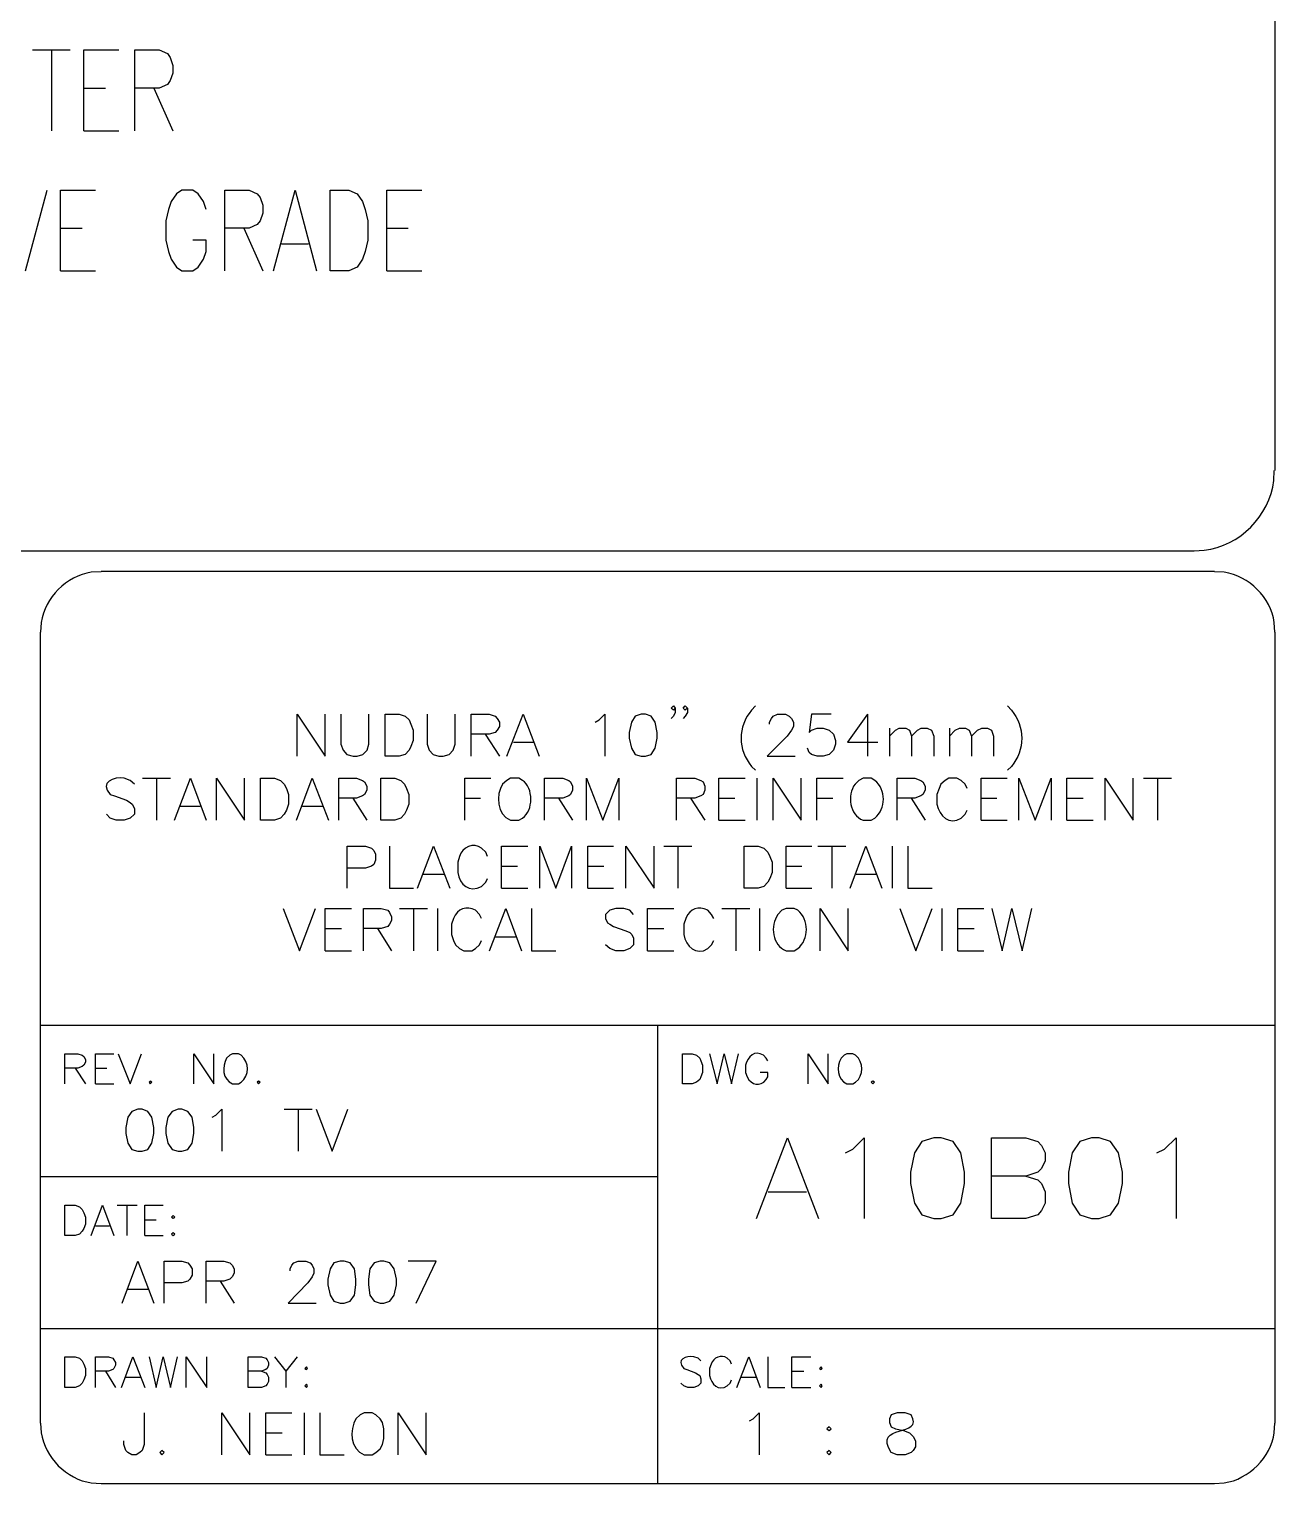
# Model space of a CAD drawing. Header units: millimetres. Extents: x 14 to 201, y 16 to 268.
# Drawn here: x 152.4 to 201.3, y 15.6 to 72.7 of the extents above; entities that cross this region are included whole.
import ezdxf

# ---------------------------------------------------------------- set-up
doc = ezdxf.new("R2010")
doc.units = ezdxf.units.MM
doc.layers.get('0').update_dxf_attribs({"linetype": 'CONTINUOUS'})

msp = doc.modelspace()

# ---------------------------------------------------------------- linework, layer by layer
at = {"color": 0}
for p, q in [((201.296, 264.541), (201.296, 55.4136)), ((152.506, 71.924), (153.988, 71.924)), ((153.246, 71.924), (153.246, 68.749)), ((154.517, 68.749), (154.517, 71.924)), ((154.517, 71.924), (155.892, 71.924)), ((156.527, 68.749), (156.527, 71.924)), ((156.527, 71.924), (157.479, 71.924)), ((157.479, 71.924), (157.798, 71.7765)), ((157.798, 71.7765), (157.904, 71.6276)), ((157.904, 71.6276), (158.008, 71.3109)), ((158.008, 71.0145), (157.904, 70.7182)), ((158.008, 71.3109), (158.008, 71.0145)), ((154.517, 70.4219), (155.363, 70.4219)), ((157.479, 70.4219), (156.527, 70.4219)), ((157.269, 70.4219), (158.008, 68.749)), ((157.798, 70.5693), (157.479, 70.4219)), ((157.904, 70.7182), (157.798, 70.5693)), ((154.517, 68.749), (155.892, 68.749)), ((152.231, 63.2464), (153.078, 66.4214)), ((153.607, 63.2464), (153.607, 66.4214)), ((153.607, 66.4214), (154.982, 66.4214)), ((158.157, 66.2725), (157.945, 65.9765)), ((158.37, 66.4214), (158.157, 66.2725)), ((158.793, 66.4214), (158.37, 66.4214)), ((159.004, 66.2725), (158.793, 66.4214)), ((159.216, 65.9765), (159.004, 66.2725)), ((160.062, 63.2464), (160.062, 66.4214)), ((160.062, 66.4214), (161.016, 66.4214)), ((161.016, 66.4214), (161.332, 66.2725)), ((161.332, 66.2725), (161.439, 66.125)), ((161.968, 63.2464), (162.814, 66.4214)), ((162.814, 66.4214), (163.661, 63.2464)), ((164.191, 63.2464), (164.191, 66.4214)), ((164.191, 66.4214), (164.931, 66.4214)), ((164.931, 66.4214), (165.249, 66.2725)), ((165.249, 66.2725), (165.46, 65.9765)), ((166.412, 63.2464), (166.412, 66.4214)), ((166.412, 66.4214), (167.789, 66.4214)), ((157.945, 65.9765), (157.841, 65.6594)), ((159.322, 65.6594), (159.216, 65.9765)), ((161.439, 66.125), (161.545, 65.829)), ((161.545, 65.829), (161.545, 65.5105)), ((165.46, 65.9765), (165.566, 65.6594)), ((157.841, 65.6594), (157.734, 65.2141)), ((157.734, 65.2141), (157.734, 64.4521)), ((161.439, 65.2141), (161.332, 65.0667)), ((161.545, 65.5105), (161.439, 65.2141)), ((165.566, 65.6594), (165.672, 65.2141)), ((165.672, 65.2141), (165.672, 64.4521)), ((153.607, 64.9182), (154.453, 64.9182)), ((161.016, 64.9182), (160.062, 64.9182)), ((160.803, 64.9182), (161.545, 63.2464)), ((161.332, 65.0667), (161.016, 64.9182)), ((166.412, 64.9182), (167.259, 64.9182)), ((157.734, 64.4521), (157.841, 64.0084)), ((157.841, 64.0084), (157.945, 63.7124)), ((159.322, 64.4521), (158.793, 64.4521)), ((159.216, 63.7124), (159.322, 64.0084)), ((159.322, 64.0084), (159.322, 64.4521)), ((162.285, 64.3047), (163.343, 64.3047)), ((165.566, 64.0084), (165.46, 63.7124)), ((165.672, 64.4521), (165.566, 64.0084)), ((157.945, 63.7124), (158.157, 63.3938)), ((159.004, 63.3938), (159.216, 63.7124)), ((165.46, 63.7124), (165.249, 63.3938)), ((153.607, 63.2464), (154.982, 63.2464)), ((158.157, 63.3938), (158.37, 63.2464)), ((158.37, 63.2464), (158.793, 63.2464)), ((158.793, 63.2464), (159.004, 63.3938)), ((164.931, 63.2464), (164.191, 63.2464)), ((165.249, 63.3938), (164.931, 63.2464)), ((166.412, 63.2464), (167.789, 63.2464)), ((201.253, 55.0125), (201.273, 55.4136)), ((198.121, 52.2386), (17.0174, 52.2386)), ((198.121, 52.2609), (198.521, 52.2813)), ((155.195, 51.4354), (154.813, 51.4131)), ((155.195, 51.4558), (198.924, 51.4558)), ((199.306, 51.4131), (198.924, 51.4354)), ((152.845, 49.4453), (152.823, 49.0636)), ((201.296, 49.0636), (201.273, 49.4453)), ((152.823, 18.0123), (152.823, 49.0636)), ((201.296, 49.0636), (201.296, 18.0123)), ((162.899, 44.1964), (162.899, 45.8474)), ((162.899, 45.8474), (163.999, 44.1964)), ((163.999, 44.1964), (163.999, 45.8474)), ((164.614, 45.8474), (164.614, 44.6624)), ((165.713, 44.6624), (165.713, 45.8474)), ((166.348, 44.1964), (166.348, 45.8474)), ((166.348, 45.8474), (166.9, 45.8474)), ((166.9, 45.8474), (167.133, 45.762)), ((167.133, 45.762), (167.301, 45.6145)), ((167.999, 45.8474), (167.999, 44.6624)), ((169.1, 44.6624), (169.1, 45.8474)), ((169.736, 44.1964), (169.736, 45.8474)), ((169.736, 45.8474), (170.434, 45.8474)), ((170.434, 45.8474), (170.667, 45.762)), ((170.667, 45.762), (170.751, 45.6777)), ((171.133, 44.1964), (171.767, 45.8474)), ((171.767, 45.8474), (172.402, 44.1964)), ((174.752, 45.6145), (174.985, 45.8474)), ((174.985, 45.8474), (174.985, 44.1964)), ((176.17, 45.762), (176.022, 45.5291)), ((176.403, 45.8474), (176.17, 45.762)), ((176.572, 45.8474), (176.403, 45.8474)), ((176.805, 45.762), (176.572, 45.8474)), ((176.954, 45.5291), (176.805, 45.762)), ((177.588, 46.0802), (177.673, 46.1641)), ((177.673, 45.9948), (177.588, 46.0802)), ((177.673, 45.762), (177.588, 45.6777)), ((177.673, 46.1641), (177.737, 46.0802)), ((177.737, 46.0802), (177.673, 45.9948)), ((177.737, 45.9109), (177.673, 45.762)), ((177.737, 46.0802), (177.737, 45.9109)), ((178.054, 46.0802), (178.139, 46.1641)), ((178.139, 45.9948), (178.054, 46.0802)), ((178.139, 45.762), (178.054, 45.6777)), ((178.139, 46.1641), (178.223, 46.0802)), ((178.223, 46.0802), (178.139, 45.9948)), ((178.223, 45.9109), (178.139, 45.762)), ((178.223, 46.0802), (178.223, 45.9109)), ((180.891, 46.1641), (180.742, 45.9948)), ((181.525, 45.6777), (181.588, 45.762)), ((181.588, 45.762), (181.758, 45.8474)), ((181.758, 45.8474), (182.076, 45.8474)), ((182.076, 45.8474), (182.223, 45.762)), ((182.223, 45.762), (182.309, 45.6777)), ((183.092, 45.8474), (183.008, 45.128)), ((183.874, 45.8474), (183.092, 45.8474)), ((185.292, 45.8474), (184.51, 44.7463)), ((185.292, 45.8474), (185.292, 44.1964)), ((190.796, 46.1641), (190.945, 45.9948)), ((167.301, 45.6145), (167.366, 45.4448)), ((167.366, 45.4448), (167.45, 45.212)), ((167.45, 45.212), (167.45, 44.8098)), ((170.667, 45.128), (170.434, 45.0631)), ((170.751, 45.212), (170.667, 45.128)), ((170.751, 45.6777), (170.837, 45.5291)), ((170.837, 45.3595), (170.751, 45.212)), ((170.837, 45.5291), (170.837, 45.3595)), ((174.604, 45.5291), (174.752, 45.6145)), ((176.022, 45.5291), (175.937, 45.128)), ((175.937, 45.128), (175.937, 44.8952)), ((177.038, 45.128), (176.954, 45.5291)), ((177.038, 44.8952), (177.038, 45.128)), ((181.441, 45.5291), (181.525, 45.6777)), ((181.441, 45.4448), (181.441, 45.5291)), ((182.309, 45.212), (182.14, 44.9792)), ((182.309, 45.6777), (182.393, 45.5291)), ((182.393, 45.3595), (182.309, 45.212)), ((182.393, 45.5291), (182.393, 45.3595)), ((183.008, 45.128), (183.092, 45.212)), ((183.092, 45.212), (183.324, 45.296)), ((183.324, 45.296), (183.557, 45.296)), ((183.557, 45.296), (183.79, 45.212)), ((183.79, 45.212), (183.96, 45.0631)), ((186.16, 45.296), (186.16, 44.1964)), ((186.16, 44.9792), (186.393, 45.212)), ((186.393, 45.212), (186.542, 45.296)), ((186.542, 45.296), (186.796, 45.296)), ((186.796, 45.296), (186.945, 45.212)), ((186.945, 45.212), (187.029, 44.9792)), ((187.029, 44.9792), (187.262, 45.212)), ((187.262, 45.212), (187.409, 45.296)), ((187.409, 45.296), (187.642, 45.296)), ((187.642, 45.296), (187.811, 45.212)), ((187.811, 45.212), (187.897, 44.9792)), ((188.51, 45.296), (188.51, 44.1964)), ((188.51, 44.9792), (188.743, 45.212)), ((188.743, 45.212), (188.913, 45.296)), ((188.913, 45.296), (189.145, 45.296)), ((189.145, 45.296), (189.294, 45.212)), ((189.294, 45.212), (189.378, 44.9792)), ((189.378, 44.9792), (189.611, 45.212)), ((189.611, 45.212), (189.781, 45.296)), ((189.781, 45.296), (190.014, 45.296)), ((190.014, 45.296), (190.161, 45.212)), ((190.161, 45.212), (190.246, 44.9792)), ((164.614, 44.6624), (164.697, 44.4292)), ((165.65, 44.4292), (165.713, 44.6624)), ((167.366, 44.5766), (167.301, 44.4292)), ((167.45, 44.8098), (167.366, 44.5766)), ((167.999, 44.6624), (168.085, 44.4292)), ((169.017, 44.4292), (169.1, 44.6624)), ((170.434, 45.0631), (169.736, 45.0631)), ((170.285, 45.0631), (170.837, 44.1964)), ((171.387, 44.7463), (172.169, 44.7463)), ((175.937, 44.8952), (176.022, 44.5135)), ((176.954, 44.5135), (177.038, 44.8952)), ((182.14, 44.9792), (181.355, 44.1964)), ((183.96, 45.0631), (184.044, 44.8098)), ((184.044, 44.6624), (183.96, 44.4292)), ((184.044, 44.8098), (184.044, 44.6624)), ((184.51, 44.7463), (185.695, 44.7463)), ((187.029, 44.9792), (187.029, 44.1964)), ((187.897, 44.9792), (187.897, 44.1964)), ((189.378, 44.9792), (189.378, 44.1964)), ((190.246, 44.9792), (190.246, 44.1964)), ((164.697, 44.4292), (164.846, 44.2599)), ((164.846, 44.2599), (165.1, 44.1964)), ((165.1, 44.1964), (165.249, 44.1964)), ((165.249, 44.1964), (165.48, 44.2599)), ((165.48, 44.2599), (165.65, 44.4292)), ((166.9, 44.1964), (166.348, 44.1964)), ((167.133, 44.2599), (166.9, 44.1964)), ((167.301, 44.4292), (167.133, 44.2599)), ((168.085, 44.4292), (168.232, 44.2599)), ((168.232, 44.2599), (168.465, 44.1964)), ((168.465, 44.1964), (168.635, 44.1964)), ((168.635, 44.1964), (168.868, 44.2599)), ((168.868, 44.2599), (169.017, 44.4292)), ((176.022, 44.5135), (176.17, 44.2599)), ((176.17, 44.2599), (176.403, 44.1964)), ((176.403, 44.1964), (176.572, 44.1964)), ((176.572, 44.1964), (176.805, 44.2599)), ((176.805, 44.2599), (176.954, 44.5135)), ((181.355, 44.1964), (182.456, 44.1964)), ((183.008, 44.3438), (182.943, 44.5135)), ((183.092, 44.2599), (183.008, 44.3438)), ((183.324, 44.1964), (183.092, 44.2599)), ((183.557, 44.1964), (183.324, 44.1964)), ((183.79, 44.2599), (183.557, 44.1964)), ((183.96, 44.4292), (183.79, 44.2599)), ((180.742, 43.7942), (180.891, 43.6453)), ((190.945, 43.7942), (190.796, 43.6453)), ((156.337, 43.2428), (156.104, 43.3282)), ((156.507, 43.0953), (156.337, 43.2428)), ((156.823, 43.3282), (157.925, 43.3282)), ((157.375, 43.3282), (157.375, 41.6775)), ((158.073, 41.6775), (158.707, 43.3282)), ((158.707, 43.3282), (159.322, 41.6775)), ((159.724, 41.6775), (159.724, 43.3282)), ((159.724, 43.3282), (160.824, 41.6775)), ((160.824, 41.6775), (160.824, 43.3282)), ((161.459, 41.6775), (161.459, 43.3282)), ((161.459, 43.3282), (162.009, 43.3282)), ((162.009, 43.3282), (162.242, 43.2428)), ((162.242, 43.2428), (162.391, 43.0953)), ((162.391, 43.0953), (162.475, 42.926)), ((162.475, 42.926), (162.56, 42.6932)), ((162.877, 41.6775), (163.492, 43.3282)), ((163.492, 43.3282), (164.126, 41.6775)), ((164.528, 41.6775), (164.528, 43.3282)), ((164.528, 43.3282), (165.227, 43.3282)), ((165.227, 43.3282), (165.46, 43.2428)), ((165.46, 43.2428), (165.545, 43.1793)), ((165.545, 43.1793), (165.629, 43.0114)), ((165.629, 42.8625), (165.545, 42.6932)), ((165.629, 43.0114), (165.629, 42.8625)), ((166.179, 41.6775), (166.179, 43.3282)), ((166.179, 43.3282), (166.73, 43.3282)), ((166.73, 43.3282), (166.963, 43.2428)), ((166.963, 43.2428), (167.11, 43.0953)), ((167.11, 43.0953), (167.196, 42.926)), ((167.196, 42.926), (167.28, 42.6932)), ((169.482, 41.6775), (169.482, 43.3282)), ((169.482, 43.3282), (170.498, 43.3282)), ((171.133, 43.2428), (170.964, 43.0953)), ((171.281, 43.3282), (171.133, 43.2428)), ((171.599, 43.3282), (171.281, 43.3282)), ((171.746, 43.2428), (171.599, 43.3282)), ((172.615, 41.6775), (172.615, 43.3282)), ((172.615, 43.3282), (173.334, 43.3282)), ((173.334, 43.3282), (173.567, 43.2428)), ((173.567, 43.2428), (173.63, 43.1793)), ((173.63, 43.1793), (173.716, 43.0114)), ((173.716, 42.8625), (173.63, 42.6932)), ((173.716, 43.0114), (173.716, 42.8625)), ((174.265, 41.6775), (174.265, 43.3282)), ((174.265, 43.3282), (174.901, 41.6775)), ((174.901, 41.6775), (175.536, 43.3282)), ((175.536, 43.3282), (175.536, 41.6775)), ((177.8, 41.6775), (177.8, 43.3282)), ((177.8, 43.3282), (178.519, 43.3282)), ((178.519, 43.3282), (178.752, 43.2428)), ((178.752, 43.2428), (178.838, 43.1793)), ((178.838, 43.1793), (178.901, 43.0114)), ((178.901, 42.8625), (178.838, 42.6932)), ((178.901, 43.0114), (178.901, 42.8625)), ((179.451, 41.6775), (179.451, 43.3282)), ((179.451, 43.3282), (180.489, 43.3282)), ((180.954, 43.3282), (180.954, 41.6775)), ((181.588, 41.6775), (181.588, 43.3282)), ((181.588, 43.3282), (182.689, 41.6775)), ((182.689, 41.6775), (182.689, 43.3282)), ((183.304, 41.6775), (183.304, 43.3282)), ((183.304, 43.3282), (184.34, 43.3282)), ((184.955, 43.2428), (184.806, 43.0953)), ((185.124, 43.3282), (184.955, 43.2428)), ((185.441, 43.3282), (185.124, 43.3282)), ((185.589, 43.2428), (185.441, 43.3282)), ((186.457, 41.6775), (186.457, 43.3282)), ((186.457, 43.3282), (187.156, 43.3282)), ((187.156, 43.3282), (187.388, 43.2428)), ((187.388, 43.2428), (187.474, 43.1793)), ((187.474, 43.1793), (187.558, 43.0114)), ((187.558, 42.8625), (187.474, 42.6932)), ((187.558, 43.0114), (187.558, 42.8625)), ((188.108, 42.926), (188.023, 42.6932)), ((188.171, 43.0953), (188.108, 42.926)), ((188.341, 43.2428), (188.171, 43.0953)), ((188.49, 43.3282), (188.341, 43.2428)), ((188.806, 43.3282), (188.49, 43.3282)), ((188.976, 43.2428), (188.806, 43.3282)), ((189.125, 43.0953), (188.976, 43.2428)), ((189.209, 42.926), (189.125, 43.0953)), ((189.758, 41.6775), (189.758, 43.3282)), ((189.758, 43.3282), (190.776, 43.3282)), ((191.242, 41.6775), (191.242, 43.3282)), ((191.242, 43.3282), (191.875, 41.6775)), ((191.875, 41.6775), (192.51, 43.3282)), ((192.51, 43.3282), (192.51, 41.6775)), ((193.125, 41.6775), (193.125, 43.3282)), ((193.125, 43.3282), (194.161, 43.3282)), ((194.627, 41.6775), (194.627, 43.3282)), ((194.627, 43.3282), (195.728, 41.6775)), ((195.728, 41.6775), (195.728, 43.3282)), ((196.131, 43.3282), (197.232, 43.3282)), ((196.681, 43.3282), (196.681, 41.6775)), ((155.554, 42.6932), (155.724, 42.6297)), ((155.724, 42.6297), (156.188, 42.46)), ((156.188, 42.46), (156.337, 42.376)), ((156.337, 42.376), (156.421, 42.3125)), ((156.421, 42.3125), (156.507, 42.1432)), ((162.56, 42.3125), (162.475, 42.0797)), ((162.56, 42.6932), (162.56, 42.3125)), ((165.227, 42.5457), (164.528, 42.5457)), ((165.079, 42.5457), (165.629, 41.6775)), ((165.46, 42.6297), (165.227, 42.5457)), ((165.545, 42.6932), (165.46, 42.6297)), ((167.28, 42.3125), (167.196, 42.0797)), ((167.28, 42.6932), (167.28, 42.3125)), ((169.482, 42.5457), (170.095, 42.5457)), ((173.334, 42.5457), (172.615, 42.5457)), ((173.164, 42.5457), (173.716, 41.6775)), ((173.567, 42.6297), (173.334, 42.5457)), ((173.63, 42.6932), (173.567, 42.6297)), ((178.519, 42.5457), (177.8, 42.5457)), ((178.35, 42.5457), (178.901, 41.6775)), ((178.752, 42.6297), (178.519, 42.5457)), ((178.838, 42.6932), (178.752, 42.6297)), ((179.451, 42.5457), (180.086, 42.5457)), ((183.304, 42.5457), (183.938, 42.5457)), ((187.156, 42.5457), (186.457, 42.5457)), ((187.008, 42.5457), (187.558, 41.6775)), ((187.388, 42.6297), (187.156, 42.5457)), ((187.474, 42.6932), (187.388, 42.6297)), ((188.023, 42.6932), (188.023, 42.3125)), ((189.758, 42.5457), (190.373, 42.5457)), ((193.125, 42.5457), (193.759, 42.5457)), ((155.554, 41.7615), (155.406, 41.9104)), ((155.787, 41.6775), (155.554, 41.7615)), ((156.337, 41.7615), (156.104, 41.6775)), ((156.507, 41.9104), (156.337, 41.7615)), ((156.507, 42.1432), (156.507, 41.9104)), ((158.305, 42.2271), (159.089, 42.2271)), ((162.242, 41.7615), (162.009, 41.6775)), ((162.391, 41.9104), (162.242, 41.7615)), ((162.475, 42.0797), (162.391, 41.9104)), ((163.11, 42.2271), (163.894, 42.2271)), ((166.963, 41.7615), (166.73, 41.6775)), ((167.11, 41.9104), (166.963, 41.7615)), ((167.196, 42.0797), (167.11, 41.9104)), ((171.599, 41.6775), (171.746, 41.7615)), ((185.441, 41.6775), (185.589, 41.7615)), ((188.976, 41.7615), (189.125, 41.9104)), ((189.125, 41.9104), (189.209, 42.0797)), ((156.104, 41.6775), (155.787, 41.6775)), ((162.009, 41.6775), (161.459, 41.6775)), ((166.73, 41.6775), (166.179, 41.6775)), ((171.281, 41.6775), (171.599, 41.6775)), ((179.451, 41.6775), (180.489, 41.6775)), ((185.124, 41.6775), (185.441, 41.6775)), ((189.758, 41.6775), (190.776, 41.6775)), ((193.125, 41.6775), (194.161, 41.6775)), ((164.867, 39.0095), (164.867, 40.6619)), ((164.867, 40.6619), (165.586, 40.6619)), ((165.586, 40.6619), (165.819, 40.5765)), ((165.819, 40.5765), (165.905, 40.4922)), ((166.518, 40.6619), (166.518, 39.0095)), ((167.619, 39.0095), (168.254, 40.6619)), ((168.254, 40.6619), (168.888, 39.0095)), ((170.308, 40.429), (170.138, 40.5765)), ((170.921, 39.0095), (170.921, 40.6619)), ((170.921, 40.6619), (171.958, 40.6619)), ((172.424, 39.0095), (172.424, 40.6619)), ((172.424, 40.6619), (173.058, 39.0095)), ((173.058, 39.0095), (173.673, 40.6619)), ((173.673, 40.6619), (173.673, 39.0095)), ((174.308, 39.0095), (174.308, 40.6619)), ((174.308, 40.6619), (175.324, 40.6619)), ((175.81, 39.0095), (175.81, 40.6619)), ((175.81, 40.6619), (176.911, 39.0095)), ((176.911, 39.0095), (176.911, 40.6619)), ((177.292, 40.6619), (178.393, 40.6619)), ((177.843, 40.6619), (177.843, 39.0095)), ((180.446, 39.0095), (180.446, 40.6619)), ((180.446, 40.6619), (180.996, 40.6619)), ((180.996, 40.6619), (181.229, 40.5765)), ((181.229, 40.5765), (181.378, 40.429)), ((182.097, 39.0095), (182.097, 40.6619)), ((182.097, 40.6619), (183.112, 40.6619)), ((183.345, 40.6619), (184.446, 40.6619)), ((183.896, 40.6619), (183.896, 39.0095)), ((184.616, 39.0095), (185.229, 40.6619)), ((185.229, 40.6619), (185.864, 39.0095)), ((186.267, 40.6619), (186.267, 39.0095)), ((186.88, 40.6619), (186.88, 39.0095)), ((165.905, 40.4922), (165.968, 40.3433)), ((165.968, 40.1105), (165.905, 39.9411)), ((165.968, 40.3433), (165.968, 40.1105)), ((169.27, 40.2594), (169.207, 40.0265)), ((169.207, 40.0265), (169.207, 39.624)), ((170.371, 40.2594), (170.308, 40.429)), ((181.378, 40.429), (181.461, 40.2594)), ((181.461, 40.2594), (181.547, 40.0265)), ((181.547, 40.0265), (181.547, 39.624)), ((165.586, 39.7937), (164.867, 39.7937)), ((165.819, 39.8776), (165.586, 39.7937)), ((165.905, 39.9411), (165.819, 39.8776)), ((167.852, 39.5609), (168.657, 39.5609)), ((170.921, 39.8776), (171.556, 39.8776)), ((174.308, 39.8776), (174.942, 39.8776)), ((181.547, 39.624), (181.461, 39.3912)), ((182.097, 39.8776), (182.711, 39.8776)), ((184.848, 39.5609), (185.631, 39.5609)), ((166.518, 39.0095), (167.47, 39.0095)), ((170.138, 39.0744), (170.308, 39.2423)), ((170.308, 39.2423), (170.371, 39.3912)), ((170.921, 39.0095), (171.958, 39.0095)), ((174.308, 39.0095), (175.324, 39.0095)), ((180.996, 39.0095), (180.446, 39.0095)), ((181.229, 39.0744), (180.996, 39.0095)), ((181.378, 39.2423), (181.229, 39.0744)), ((181.461, 39.3912), (181.378, 39.2423)), ((182.097, 39.0095), (183.112, 39.0095)), ((186.88, 39.0095), (187.833, 39.0095)), ((162.348, 38.2062), (162.983, 36.5552)), ((162.983, 36.5552), (163.619, 38.2062)), ((163.999, 36.5552), (163.999, 38.2062)), ((163.999, 38.2062), (165.037, 38.2062)), ((165.503, 36.5552), (165.503, 38.2062)), ((165.503, 38.2062), (166.201, 38.2062)), ((166.201, 38.2062), (166.455, 38.1427)), ((166.455, 38.1427), (166.518, 38.0573)), ((166.518, 38.0573), (166.604, 37.8876)), ((166.604, 37.7402), (166.518, 37.5916)), ((166.604, 37.8876), (166.604, 37.7402)), ((166.92, 38.2062), (168.021, 38.2062)), ((167.47, 38.2062), (167.47, 36.5552)), ((168.402, 38.2062), (168.402, 36.5552)), ((169.037, 37.8245), (168.953, 37.5916)), ((170.053, 37.9734), (169.905, 38.1427)), ((170.138, 37.8245), (170.053, 37.9734)), ((170.455, 36.5552), (171.09, 38.2062)), ((171.09, 38.2062), (171.704, 36.5552)), ((172.106, 38.2062), (172.106, 36.5552)), ((175.175, 38.1427), (175.005, 37.9734)), ((175.005, 37.9734), (175.005, 37.8245)), ((175.005, 37.8245), (175.091, 37.6548)), ((175.408, 38.2062), (175.175, 38.1427)), ((175.726, 38.2062), (175.408, 38.2062)), ((175.959, 38.1427), (175.726, 38.2062)), ((176.106, 37.9734), (175.959, 38.1427)), ((176.658, 36.5552), (176.658, 38.2062)), ((176.658, 38.2062), (177.694, 38.2062)), ((178.16, 37.8245), (178.076, 37.5916)), ((179.175, 37.9734), (179.028, 38.1427)), ((179.261, 37.8245), (179.175, 37.9734)), ((179.578, 38.2062), (180.679, 38.2062)), ((180.129, 38.2062), (180.129, 36.5552)), ((181.059, 38.2062), (181.059, 36.5552)), ((181.927, 38.1427), (181.78, 37.9734)), ((182.097, 38.2062), (181.927, 38.1427)), ((182.414, 38.2062), (182.097, 38.2062)), ((182.563, 38.1427), (182.414, 38.2062)), ((183.431, 36.5552), (183.431, 38.2062)), ((183.431, 38.2062), (184.532, 36.5552)), ((184.532, 36.5552), (184.532, 38.2062)), ((186.563, 38.2062), (187.198, 36.5552)), ((187.198, 36.5552), (187.833, 38.2062)), ((188.214, 38.2062), (188.214, 36.5552)), ((188.849, 36.5552), (188.849, 38.2062)), ((188.849, 38.2062), (189.865, 38.2062)), ((190.183, 38.2062), (190.584, 36.5552)), ((190.584, 36.5552), (190.966, 38.2062)), ((190.966, 38.2062), (191.368, 36.5552)), ((191.368, 36.5552), (191.748, 38.2062)), ((163.999, 37.422), (164.634, 37.422)), ((166.201, 37.422), (165.503, 37.422)), ((166.052, 37.422), (166.604, 36.5552)), ((166.455, 37.5073), (166.201, 37.422)), ((166.518, 37.5916), (166.455, 37.5073)), ((168.953, 37.5916), (168.953, 37.1905)), ((168.953, 37.1905), (169.037, 36.9577)), ((175.091, 37.6548), (175.175, 37.5916)), ((175.175, 37.5916), (175.324, 37.5073)), ((175.324, 37.5073), (175.81, 37.338)), ((175.81, 37.338), (175.959, 37.2745)), ((175.959, 37.2745), (176.043, 37.1905)), ((176.043, 37.1905), (176.106, 37.0417)), ((176.658, 37.422), (177.292, 37.422)), ((178.076, 37.5916), (178.076, 37.1905)), ((188.849, 37.422), (189.484, 37.422)), ((169.037, 36.9577), (169.121, 36.788)), ((169.121, 36.788), (169.27, 36.6391)), ((169.27, 36.6391), (169.44, 36.5552)), ((169.756, 36.5552), (169.905, 36.6391)), ((169.905, 36.6391), (170.053, 36.788)), ((170.053, 36.788), (170.138, 36.9577)), ((170.688, 37.1052), (171.471, 37.1052)), ((175.175, 36.6391), (175.005, 36.788)), ((175.408, 36.5552), (175.175, 36.6391)), ((175.959, 36.6391), (175.726, 36.5552)), ((176.106, 36.788), (175.959, 36.6391)), ((176.106, 37.0417), (176.106, 36.788)), ((179.028, 36.6391), (179.175, 36.788)), ((179.175, 36.788), (179.261, 36.9577)), ((182.414, 36.5552), (182.563, 36.6391)), ((163.999, 36.5552), (165.037, 36.5552)), ((169.44, 36.5552), (169.756, 36.5552)), ((172.106, 36.5552), (173.058, 36.5552)), ((175.726, 36.5552), (175.408, 36.5552)), ((176.658, 36.5552), (177.694, 36.5552)), ((182.097, 36.5552), (182.414, 36.5552)), ((188.849, 36.5552), (189.865, 36.5552)), ((152.823, 33.6338), (201.296, 33.6338)), ((177.058, 21.7165), (177.058, 33.6338)), ((153.775, 31.3269), (153.775, 32.5121)), ((153.775, 32.5121), (154.284, 32.5121)), ((154.284, 32.5121), (154.453, 32.4487)), ((154.453, 32.0036), (154.284, 31.9402)), ((154.453, 32.4487), (154.517, 32.406)), ((154.517, 32.0669), (154.453, 32.0036)), ((154.517, 32.406), (154.58, 32.2792)), ((154.58, 32.1731), (154.517, 32.0669)), ((154.58, 32.2792), (154.58, 32.1731)), ((154.982, 31.3269), (154.982, 32.5121)), ((154.982, 32.5121), (155.702, 32.5121)), ((155.871, 32.5121), (156.337, 31.3269)), ((156.337, 31.3269), (156.782, 32.5121)), ((158.834, 31.3269), (158.834, 32.5121)), ((158.834, 32.5121), (159.618, 31.3269)), ((159.618, 31.3269), (159.618, 32.5121)), ((160.254, 32.4487), (160.125, 32.3426)), ((160.358, 32.5121), (160.254, 32.4487)), ((160.591, 32.5121), (160.358, 32.5121)), ((160.697, 32.4487), (160.591, 32.5121)), ((178.033, 31.3269), (178.033, 32.5121)), ((178.033, 32.5121), (178.413, 32.5121)), ((178.413, 32.5121), (178.583, 32.4487)), ((178.583, 32.4487), (178.709, 32.3426)), ((178.709, 32.3426), (178.752, 32.2364)), ((178.752, 32.2364), (178.816, 32.0669)), ((178.816, 32.0669), (178.816, 31.7707)), ((179.091, 32.5121), (179.388, 31.3269)), ((179.388, 31.3269), (179.663, 32.5121)), ((179.663, 32.5121), (179.959, 31.3269)), ((179.959, 31.3269), (180.233, 32.5121)), ((180.509, 32.0669), (180.509, 31.7707)), ((181.314, 32.3426), (181.208, 32.4487)), ((181.378, 32.2364), (181.314, 32.3426)), ((182.965, 31.3269), (182.965, 32.5121)), ((182.965, 32.5121), (183.747, 31.3269)), ((183.747, 31.3269), (183.747, 32.5121)), ((184.383, 32.4487), (184.256, 32.3426)), ((184.489, 32.5121), (184.383, 32.4487)), ((184.722, 32.5121), (184.489, 32.5121)), ((184.828, 32.4487), (184.722, 32.5121)), ((154.284, 31.9402), (153.775, 31.9402)), ((154.178, 31.9402), (154.58, 31.3269)), ((154.982, 31.9402), (155.426, 31.9402)), ((157.12, 31.4331), (157.079, 31.3903)), ((157.183, 31.3903), (157.12, 31.4331)), ((161.375, 31.4331), (161.332, 31.3903)), ((161.439, 31.3903), (161.375, 31.4331)), ((178.709, 31.4965), (178.583, 31.3903)), ((178.752, 31.6012), (178.709, 31.4965)), ((178.816, 31.7707), (178.752, 31.6012)), ((180.509, 31.7707), (180.572, 31.6012)), ((181.378, 31.7707), (181.081, 31.7707)), ((181.314, 31.4965), (181.378, 31.6012)), ((181.378, 31.6012), (181.378, 31.7707)), ((185.505, 31.4331), (185.441, 31.3903)), ((185.568, 31.3903), (185.505, 31.4331)), ((154.982, 31.3269), (155.702, 31.3269)), ((157.079, 31.3903), (157.12, 31.3269)), ((157.12, 31.3269), (157.183, 31.3903)), ((160.358, 31.3269), (160.591, 31.3269)), ((160.591, 31.3269), (160.697, 31.3903)), ((161.332, 31.3903), (161.375, 31.3269)), ((161.375, 31.3269), (161.439, 31.3903)), ((178.413, 31.3269), (178.033, 31.3269)), ((178.583, 31.3903), (178.413, 31.3269)), ((184.489, 31.3269), (184.722, 31.3269)), ((184.722, 31.3269), (184.828, 31.3903)), ((185.441, 31.3903), (185.505, 31.3269)), ((185.505, 31.3269), (185.568, 31.3903)), ((156.633, 30.332), (156.4, 30.2466)), ((156.803, 30.332), (156.633, 30.332)), ((157.036, 30.2466), (156.803, 30.332)), ((158.221, 30.332), (157.988, 30.2466)), ((158.37, 30.332), (158.221, 30.332)), ((158.603, 30.2466), (158.37, 30.332)), ((159.702, 30.0991), (159.935, 30.332)), ((159.935, 30.332), (159.935, 28.6811)), ((162.391, 30.332), (163.492, 30.332)), ((162.941, 30.332), (162.941, 28.6811)), ((163.639, 30.332), (164.275, 28.6811)), ((164.275, 28.6811), (164.888, 30.332)), ((156.253, 30.015), (156.168, 29.6127)), ((156.4, 30.2466), (156.253, 30.015)), ((157.183, 30.015), (157.036, 30.2466)), ((157.269, 29.6127), (157.183, 30.015)), ((157.818, 30.015), (157.734, 29.6127)), ((157.988, 30.2466), (157.818, 30.015)), ((158.771, 30.015), (158.603, 30.2466)), ((158.834, 29.6127), (158.771, 30.015)), ((159.555, 30.0137), (159.702, 30.0991)), ((156.168, 29.6127), (156.168, 29.3798)), ((156.168, 29.3798), (156.253, 28.9981)), ((157.183, 28.9981), (157.269, 29.3798)), ((157.269, 29.3798), (157.269, 29.6127)), ((157.734, 29.6127), (157.734, 29.3798)), ((157.734, 29.3798), (157.818, 28.9981)), ((158.771, 28.9981), (158.834, 29.3798)), ((158.834, 29.3798), (158.834, 29.6127)), ((180.932, 26.0353), (182.16, 29.2103)), ((182.16, 29.2103), (183.367, 26.0353)), ((184.722, 28.7652), (185.166, 29.2103)), ((185.166, 29.2103), (185.166, 26.0353)), ((187.897, 29.2103), (187.431, 29.0614)), ((188.193, 29.2103), (187.897, 29.2103)), ((188.659, 29.0614), (188.193, 29.2103)), ((190.161, 26.0353), (190.161, 29.2103)), ((190.161, 29.2103), (191.516, 29.2103)), ((191.516, 29.2103), (191.981, 29.0614)), ((194.098, 29.2103), (193.632, 29.0614)), ((194.394, 29.2103), (194.098, 29.2103)), ((194.84, 29.0614), (194.394, 29.2103)), ((196.956, 28.7652), (197.422, 29.2103)), ((197.422, 29.2103), (197.422, 26.0353)), ((156.253, 28.9981), (156.4, 28.7445)), ((156.4, 28.7445), (156.633, 28.6811)), ((156.633, 28.6811), (156.803, 28.6811)), ((156.803, 28.6811), (157.036, 28.7445)), ((157.036, 28.7445), (157.183, 28.9981)), ((157.818, 28.9981), (157.988, 28.7445)), ((157.988, 28.7445), (158.221, 28.6811)), ((158.221, 28.6811), (158.37, 28.6811)), ((158.37, 28.6811), (158.603, 28.7445)), ((158.603, 28.7445), (158.771, 28.9981)), ((184.426, 28.6177), (184.722, 28.7652)), ((187.135, 28.6177), (186.986, 27.8557)), ((187.431, 29.0614), (187.135, 28.6177)), ((188.955, 28.6177), (188.659, 29.0614)), ((189.103, 27.8557), (188.955, 28.6177)), ((191.981, 29.0614), (192.13, 28.914)), ((192.13, 28.914), (192.278, 28.6177)), ((192.278, 28.6177), (192.278, 28.2994)), ((193.336, 28.6177), (193.189, 27.8557)), ((193.632, 29.0614), (193.336, 28.6177)), ((195.156, 28.6177), (194.84, 29.0614)), ((195.305, 27.8557), (195.156, 28.6177)), ((196.66, 28.6177), (196.956, 28.7652)), ((192.13, 28.0031), (191.981, 27.8557)), ((192.278, 28.2994), (192.13, 28.0031)), ((152.823, 27.6862), (177.058, 27.6862)), ((186.986, 27.8557), (186.986, 27.4106)), ((189.103, 27.4106), (189.103, 27.8557)), ((191.516, 27.7068), (190.161, 27.7068)), ((191.981, 27.8557), (191.516, 27.7068)), ((191.516, 27.7068), (191.981, 27.5594)), ((191.981, 27.5594), (192.13, 27.4106)), ((193.189, 27.8557), (193.189, 27.4106)), ((195.305, 27.4106), (195.305, 27.8557)), ((181.398, 27.0936), (182.902, 27.0936)), ((186.986, 27.4106), (187.135, 26.6485)), ((188.955, 26.6485), (189.103, 27.4106)), ((192.13, 27.4106), (192.278, 27.0936)), ((192.278, 27.0936), (192.278, 26.6485)), ((193.189, 27.4106), (193.336, 26.6485)), ((195.156, 26.6485), (195.305, 27.4106)), ((153.775, 25.3793), (153.775, 26.5644)), ((153.775, 26.5644), (154.178, 26.5644)), ((154.178, 26.5644), (154.347, 26.5011)), ((154.347, 26.5011), (154.453, 26.3949)), ((154.453, 26.3949), (154.517, 26.2682)), ((154.813, 25.3793), (155.258, 26.5644)), ((155.258, 26.5644), (155.702, 25.3793)), ((155.829, 26.5644), (156.613, 26.5644)), ((156.21, 26.5644), (156.21, 25.3793)), ((156.909, 25.3793), (156.909, 26.5644)), ((156.909, 26.5644), (157.628, 26.5644)), ((187.135, 26.6485), (187.431, 26.1827)), ((188.659, 26.1827), (188.955, 26.6485)), ((192.13, 26.3522), (191.981, 26.1827)), ((192.278, 26.6485), (192.13, 26.3522)), ((193.336, 26.6485), (193.632, 26.1827)), ((194.84, 26.1827), (195.156, 26.6485)), ((154.517, 26.2682), (154.58, 26.0987)), ((154.58, 25.8231), (154.517, 25.6536)), ((154.58, 26.0987), (154.58, 25.8231)), ((154.982, 25.7597), (155.532, 25.7597)), ((156.909, 25.9926), (157.353, 25.9926)), ((158.031, 26.1621), (157.967, 26.0987)), ((157.967, 26.0987), (158.031, 26.056)), ((158.094, 26.0987), (158.031, 26.1621)), ((158.031, 26.056), (158.094, 26.0987)), ((187.431, 26.1827), (187.897, 26.0353)), ((187.897, 26.0353), (188.193, 26.0353)), ((188.193, 26.0353), (188.659, 26.1827)), ((191.516, 26.0353), (190.161, 26.0353)), ((191.981, 26.1827), (191.516, 26.0353)), ((193.632, 26.1827), (194.098, 26.0353)), ((194.098, 26.0353), (194.394, 26.0353)), ((194.394, 26.0353), (194.84, 26.1827)), ((154.178, 25.3793), (153.775, 25.3793)), ((154.347, 25.4207), (154.178, 25.3793)), ((154.453, 25.5488), (154.347, 25.4207)), ((154.517, 25.6536), (154.453, 25.5488)), ((156.909, 25.3793), (157.628, 25.3793)), ((158.031, 25.4841), (157.967, 25.4207)), ((157.967, 25.4207), (158.031, 25.3793)), ((158.094, 25.4207), (158.031, 25.4841)), ((158.031, 25.3793), (158.094, 25.4207)), ((156.02, 22.7114), (156.633, 24.3623)), ((156.633, 24.3623), (157.269, 22.7114)), ((157.671, 22.7114), (157.671, 24.3623)), ((157.671, 24.3623), (158.37, 24.3623)), ((158.37, 24.3623), (158.603, 24.2989)), ((158.603, 24.2989), (158.687, 24.2149)), ((158.687, 24.2149), (158.771, 24.0661)), ((158.771, 24.0661), (158.771, 23.8125)), ((159.322, 22.7114), (159.322, 24.3623)), ((159.322, 24.3623), (160.021, 24.3623)), ((160.021, 24.3623), (160.254, 24.2989)), ((160.254, 24.2989), (160.338, 24.2149)), ((160.338, 24.2149), (160.421, 24.0661)), ((160.421, 24.0661), (160.421, 23.8966)), ((162.624, 24.0661), (162.687, 24.2149)), ((162.624, 23.982), (162.624, 24.0661)), ((162.687, 24.2149), (162.771, 24.2989)), ((162.771, 24.2989), (162.941, 24.3623)), ((162.941, 24.3623), (163.237, 24.3623)), ((163.237, 24.3623), (163.406, 24.2989)), ((163.406, 24.2989), (163.492, 24.2149)), ((163.492, 24.2149), (163.555, 24.0661)), ((163.555, 24.0661), (163.555, 23.8966)), ((164.191, 24.0661), (164.105, 23.6637)), ((164.338, 24.2989), (164.191, 24.0661)), ((164.592, 24.3623), (164.338, 24.2989)), ((164.74, 24.3623), (164.592, 24.3623)), ((164.973, 24.2989), (164.74, 24.3623)), ((165.143, 24.0661), (164.973, 24.2989)), ((165.206, 23.6637), (165.143, 24.0661)), ((165.756, 24.0661), (165.693, 23.6637)), ((165.925, 24.2989), (165.756, 24.0661)), ((166.158, 24.3623), (165.925, 24.2989)), ((166.307, 24.3623), (166.158, 24.3623)), ((166.54, 24.2989), (166.307, 24.3623)), ((166.708, 24.0661), (166.54, 24.2989)), ((166.794, 23.6637), (166.708, 24.0661)), ((168.359, 24.3623), (167.259, 24.3623)), ((167.576, 22.7114), (168.359, 24.3623)), ((158.37, 23.5162), (157.671, 23.5162)), ((158.603, 23.5796), (158.37, 23.5162)), ((158.687, 23.6637), (158.603, 23.5796)), ((158.771, 23.8125), (158.687, 23.6637)), ((160.021, 23.5796), (159.322, 23.5796)), ((159.872, 23.5796), (160.421, 22.7114)), ((160.254, 23.6637), (160.021, 23.5796)), ((160.338, 23.7491), (160.254, 23.6637)), ((160.421, 23.8966), (160.338, 23.7491)), ((163.322, 23.5162), (162.538, 22.7114)), ((163.492, 23.7491), (163.322, 23.5162)), ((163.555, 23.8966), (163.492, 23.7491)), ((164.105, 23.6637), (164.105, 23.4322)), ((164.105, 23.4322), (164.191, 23.0298)), ((165.143, 23.0298), (165.206, 23.4322)), ((165.206, 23.4322), (165.206, 23.6637)), ((165.693, 23.6637), (165.693, 23.4322)), ((165.693, 23.4322), (165.756, 23.0298)), ((166.708, 23.0298), (166.794, 23.4322)), ((166.794, 23.4322), (166.794, 23.6637)), ((156.253, 23.2627), (157.036, 23.2627)), ((164.191, 23.0298), (164.338, 22.7969)), ((164.973, 22.7969), (165.143, 23.0298)), ((165.756, 23.0298), (165.925, 22.7969)), ((166.54, 22.7969), (166.708, 23.0298)), ((162.538, 22.7114), (163.639, 22.7114)), ((164.338, 22.7969), (164.592, 22.7114)), ((164.592, 22.7114), (164.74, 22.7114)), ((164.74, 22.7114), (164.973, 22.7969)), ((165.925, 22.7969), (166.158, 22.7114)), ((166.158, 22.7114), (166.307, 22.7114)), ((166.307, 22.7114), (166.54, 22.7969)), ((152.823, 21.7165), (201.296, 21.7165)), ((177.058, 15.6215), (177.058, 21.7165)), ((153.775, 19.4097), (153.775, 20.6168)), ((153.775, 20.6168), (154.178, 20.6168)), ((154.178, 20.6168), (154.347, 20.5534)), ((154.982, 19.4097), (154.982, 20.6168)), ((154.982, 20.6168), (155.491, 20.6168)), ((155.491, 20.6168), (155.659, 20.5534)), ((155.998, 19.4097), (156.443, 20.6168)), ((156.443, 20.6168), (156.909, 19.4097)), ((157.079, 20.6168), (157.353, 19.4097)), ((157.353, 19.4097), (157.628, 20.6168)), ((157.628, 20.6168), (157.925, 19.4097)), ((157.925, 19.4097), (158.2, 20.6168)), ((158.538, 19.4097), (158.538, 20.6168)), ((158.538, 20.6168), (159.343, 19.4097)), ((159.343, 19.4097), (159.343, 20.6168)), ((160.973, 19.4097), (160.973, 20.6168)), ((160.973, 20.6168), (161.502, 20.6168)), ((161.502, 20.6168), (161.671, 20.5534)), ((162.009, 20.6168), (162.454, 20.0449)), ((162.899, 20.6168), (162.454, 20.0449)), ((178.646, 20.5534), (178.478, 20.6168)), ((180.17, 19.4097), (180.636, 20.6168)), ((180.636, 20.6168), (181.081, 19.4097)), ((181.378, 20.6168), (181.378, 19.4097)), ((182.33, 19.4097), (182.33, 20.6168)), ((182.33, 20.6168), (183.071, 20.6168)), ((154.347, 20.5534), (154.453, 20.4473)), ((154.453, 20.4473), (154.517, 20.3206)), ((154.517, 20.3206), (154.58, 20.1511)), ((154.58, 20.1511), (154.58, 19.8754)), ((155.491, 20.0449), (154.982, 20.0449)), ((155.363, 20.0449), (155.765, 19.4097)), ((155.659, 20.1083), (155.491, 20.0449)), ((155.659, 20.5534), (155.702, 20.4887)), ((155.702, 20.1511), (155.659, 20.1083)), ((155.702, 20.4887), (155.765, 20.384)), ((155.765, 20.2778), (155.702, 20.1511)), ((155.765, 20.384), (155.765, 20.2778)), ((161.502, 20.0449), (160.973, 20.0449)), ((161.671, 20.1083), (161.502, 20.0449)), ((161.502, 20.0449), (161.671, 19.9815)), ((161.671, 20.5534), (161.713, 20.49)), ((161.713, 20.1511), (161.671, 20.1083)), ((161.713, 20.49), (161.776, 20.384)), ((161.776, 20.2778), (161.713, 20.1511)), ((161.776, 20.384), (161.776, 20.2778)), ((162.454, 20.0449), (162.454, 19.4097)), ((163.259, 20.2144), (163.196, 20.1511)), ((163.196, 20.1511), (163.259, 20.1083)), ((163.3, 20.1511), (163.259, 20.2144)), ((163.259, 20.1083), (163.3, 20.1511)), ((178.076, 20.1511), (178.203, 20.1083)), ((178.203, 20.1083), (178.542, 19.9815)), ((178.752, 20.4473), (178.646, 20.5534)), ((179.155, 20.3206), (179.091, 20.1511)), ((179.091, 20.1511), (179.091, 19.8754)), ((179.896, 20.4473), (179.79, 20.5534)), ((179.959, 20.3206), (179.896, 20.4473)), ((182.33, 20.0449), (182.795, 20.0449)), ((183.472, 20.2144), (183.408, 20.1511)), ((183.408, 20.1511), (183.472, 20.1083)), ((183.515, 20.1511), (183.472, 20.2144)), ((183.472, 20.1083), (183.515, 20.1511)), ((154.347, 19.4731), (154.178, 19.4097)), ((154.453, 19.5792), (154.347, 19.4731)), ((154.517, 19.706), (154.453, 19.5792)), ((154.58, 19.8754), (154.517, 19.706)), ((156.168, 19.8121), (156.74, 19.8121)), ((161.671, 19.4731), (161.502, 19.4097)), ((161.671, 19.9815), (161.713, 19.9182)), ((161.713, 19.5364), (161.671, 19.4731)), ((161.713, 19.9182), (161.776, 19.8121)), ((161.776, 19.6426), (161.713, 19.5364)), ((161.776, 19.8121), (161.776, 19.6426)), ((163.259, 19.5364), (163.196, 19.4731)), ((163.196, 19.4731), (163.259, 19.4097)), ((163.3, 19.4731), (163.259, 19.5364)), ((163.259, 19.4097), (163.3, 19.4731)), ((178.076, 19.4731), (177.969, 19.5792)), ((178.245, 19.4097), (178.076, 19.4731)), ((178.646, 19.4731), (178.478, 19.4097)), ((178.542, 19.9815), (178.646, 19.9182)), ((178.646, 19.9182), (178.709, 19.8754)), ((178.752, 19.5792), (178.646, 19.4731)), ((178.709, 19.8754), (178.752, 19.7487)), ((178.752, 19.7487), (178.752, 19.5792)), ((179.79, 19.4731), (179.896, 19.5792)), ((179.896, 19.5792), (179.959, 19.706)), ((180.34, 19.8121), (180.912, 19.8121)), ((183.472, 19.5364), (183.408, 19.4731)), ((183.408, 19.4731), (183.472, 19.4097)), ((183.515, 19.4731), (183.472, 19.5364)), ((183.472, 19.4097), (183.515, 19.4731)), ((154.178, 19.4097), (153.775, 19.4097)), ((161.502, 19.4097), (160.973, 19.4097)), ((178.478, 19.4097), (178.245, 19.4097)), ((181.378, 19.4097), (182.054, 19.4097)), ((182.33, 19.4097), (183.071, 19.4097)), ((156.887, 18.4147), (156.887, 17.1662)), ((159.935, 16.7638), (159.935, 18.4147)), ((159.935, 18.4147), (161.036, 16.7638)), ((161.036, 16.7638), (161.036, 18.4147)), ((161.671, 16.7638), (161.671, 18.4147)), ((161.671, 18.4147), (162.687, 18.4147)), ((163.173, 18.4147), (163.173, 16.7638)), ((163.788, 18.4147), (163.788, 16.7638)), ((165.376, 18.3307), (165.206, 18.1818)), ((165.523, 18.4147), (165.376, 18.3307)), ((165.842, 18.4147), (165.523, 18.4147)), ((165.989, 18.3307), (165.842, 18.4147)), ((166.158, 18.1818), (165.989, 18.3307)), ((166.857, 16.7638), (166.857, 18.4147)), ((166.857, 18.4147), (167.958, 16.7638)), ((167.958, 16.7638), (167.958, 18.4147)), ((180.806, 18.1818), (181.038, 18.4147)), ((181.038, 18.4147), (181.038, 16.7638)), ((186.224, 18.3307), (186.16, 18.1818)), ((186.457, 18.4147), (186.224, 18.3307)), ((186.775, 18.4147), (186.457, 18.4147)), ((187.008, 18.3307), (186.775, 18.4147)), ((152.823, 18.0123), (152.845, 17.632)), ((166.242, 18.0344), (166.158, 18.1818)), ((166.307, 17.7794), (166.242, 18.0344)), ((166.307, 17.3991), (166.307, 17.7794)), ((180.658, 18.0978), (180.806, 18.1818)), ((183.79, 17.8649), (183.705, 17.7794)), ((183.705, 17.7794), (183.79, 17.7161)), ((183.874, 17.7794), (183.79, 17.8649)), ((183.79, 17.7161), (183.874, 17.7794)), ((186.16, 18.1818), (186.16, 18.0344)), ((186.16, 18.0344), (186.224, 17.8649)), ((186.224, 17.8649), (186.393, 17.7794)), ((186.393, 17.7794), (186.712, 17.7161)), ((186.712, 17.7161), (186.945, 17.632)), ((201.273, 17.632), (201.296, 18.0123)), ((156.083, 17.1662), (156.083, 17.3137)), ((156.168, 16.9333), (156.083, 17.1662)), ((156.887, 17.1662), (156.803, 16.9333)), ((161.671, 17.632), (162.307, 17.632)), ((166.158, 16.9967), (166.242, 17.1662)), ((166.242, 17.1662), (166.307, 17.3991)), ((186.945, 17.632), (187.092, 17.4832)), ((187.092, 17.4832), (187.178, 17.3137)), ((187.178, 17.3137), (187.178, 17.0822)), ((156.253, 16.8493), (156.168, 16.9333)), ((156.4, 16.7638), (156.253, 16.8493)), ((156.57, 16.7638), (156.4, 16.7638)), ((156.717, 16.8493), (156.57, 16.7638)), ((156.803, 16.9333), (156.717, 16.8493)), ((157.585, 16.9333), (157.502, 16.8493)), ((157.502, 16.8493), (157.585, 16.7638)), ((157.671, 16.8493), (157.585, 16.9333)), ((157.585, 16.7638), (157.671, 16.8493)), ((161.671, 16.7638), (162.687, 16.7638)), ((163.788, 16.7638), (164.74, 16.7638)), ((165.523, 16.7638), (165.842, 16.7638)), ((165.842, 16.7638), (165.989, 16.8493)), ((165.989, 16.8493), (166.158, 16.9967)), ((183.79, 16.9333), (183.705, 16.8493)), ((183.705, 16.8493), (183.79, 16.7638)), ((183.874, 16.8493), (183.79, 16.9333)), ((183.79, 16.7638), (183.874, 16.8493)), ((186.457, 16.7638), (186.224, 16.8493)), ((186.775, 16.7638), (186.457, 16.7638)), ((187.008, 16.8493), (186.775, 16.7638)), ((187.092, 16.9333), (187.008, 16.8493)), ((187.178, 17.0822), (187.092, 16.9333)), ((154.813, 15.6628), (155.195, 15.6421)), ((198.924, 15.6215), (155.195, 15.6215)), ((198.924, 15.6421), (199.306, 15.6628))]:
    msp.add_line(p, q, dxfattribs=at)
for points in [[(198.521, 52.2813), (199.911, 52.4358), (201.088, 53.6303), (201.253, 55.0125)], [(154.813, 51.4131), (153.843, 51.2755), (152.983, 50.4155), (152.845, 49.4453)], [(201.273, 49.4453), (201.136, 50.4155), (200.276, 51.2755), (199.306, 51.4131)], [(180.742, 45.9948), (180.195, 45.3651), (180.198, 44.4239), (180.742, 43.7942)], [(190.945, 45.9948), (191.492, 45.3651), (191.49, 44.4239), (190.945, 43.7942)], [(156.104, 43.3282), (155.695, 43.3917), (155.105, 43.1807), (155.554, 42.6932)], [(170.964, 43.0953), (170.695, 42.6695), (170.726, 41.8853), (171.281, 41.6775)], [(171.746, 41.7615), (172.184, 42.0564), (172.184, 42.9493), (171.746, 43.2428)], [(184.806, 43.0953), (184.495, 42.6558), (184.577, 41.8842), (185.124, 41.6775)], [(185.589, 41.7615), (186.031, 42.1266), (186.031, 42.8791), (185.589, 43.2428)], [(188.023, 42.3125), (188.116, 41.8289), (188.505, 41.4595), (188.976, 41.7615)], [(170.138, 40.5765), (169.828, 40.8326), (169.376, 40.6079), (169.27, 40.2594)], [(169.207, 39.624), (169.285, 39.135), (169.646, 38.8264), (170.138, 39.0744)], [(169.905, 38.1427), (169.547, 38.3286), (169.194, 38.2104), (169.037, 37.8245)], [(179.028, 38.1427), (178.643, 38.3177), (178.328, 38.2171), (178.16, 37.8245)], [(181.78, 37.9734), (181.452, 37.5433), (181.559, 36.7577), (182.097, 36.5552)], [(182.563, 36.6391), (183.012, 37.0085), (182.999, 37.7652), (182.563, 38.1427)], [(178.076, 37.1905), (178.179, 36.7259), (178.548, 36.3347), (179.028, 36.6391)], [(181.208, 32.4487), (180.866, 32.6829), (180.588, 32.3825), (180.509, 32.0669)], [(160.125, 32.3426), (159.933, 32.0091), (159.964, 31.4909), (160.358, 31.3269)], [(160.697, 31.3903), (161.026, 31.6549), (161.026, 32.1841), (160.697, 32.4487)], [(184.256, 32.3426), (184.063, 32.0091), (184.095, 31.4909), (184.489, 31.3269)], [(184.828, 31.3903), (185.157, 31.6549), (185.157, 32.1841), (184.828, 32.4487)], [(180.572, 31.6012), (180.734, 31.2718), (181.069, 31.1933), (181.314, 31.4965)], [(178.478, 20.6168), (178.179, 20.6595), (177.753, 20.5148), (178.076, 20.1511)], [(179.79, 20.5534), (179.547, 20.7312), (179.241, 20.5851), (179.155, 20.3206)], [(179.091, 19.8754), (179.171, 19.5406), (179.434, 19.2471), (179.79, 19.4731)], [(186.224, 16.8493), (185.469, 18.0275), (187.563, 17.4267), (187.008, 18.3307)], [(165.206, 18.1818), (164.94, 17.7312), (164.984, 16.9857), (165.523, 16.7638)], [(152.845, 17.632), (152.983, 16.6619), (153.843, 15.802), (154.813, 15.6628)], [(199.306, 15.6628), (200.276, 15.802), (201.136, 16.6619), (201.273, 17.632)]]:
    msp.add_open_spline(points, degree=3, dxfattribs=at)

doc.saveas('drawing.dxf')
